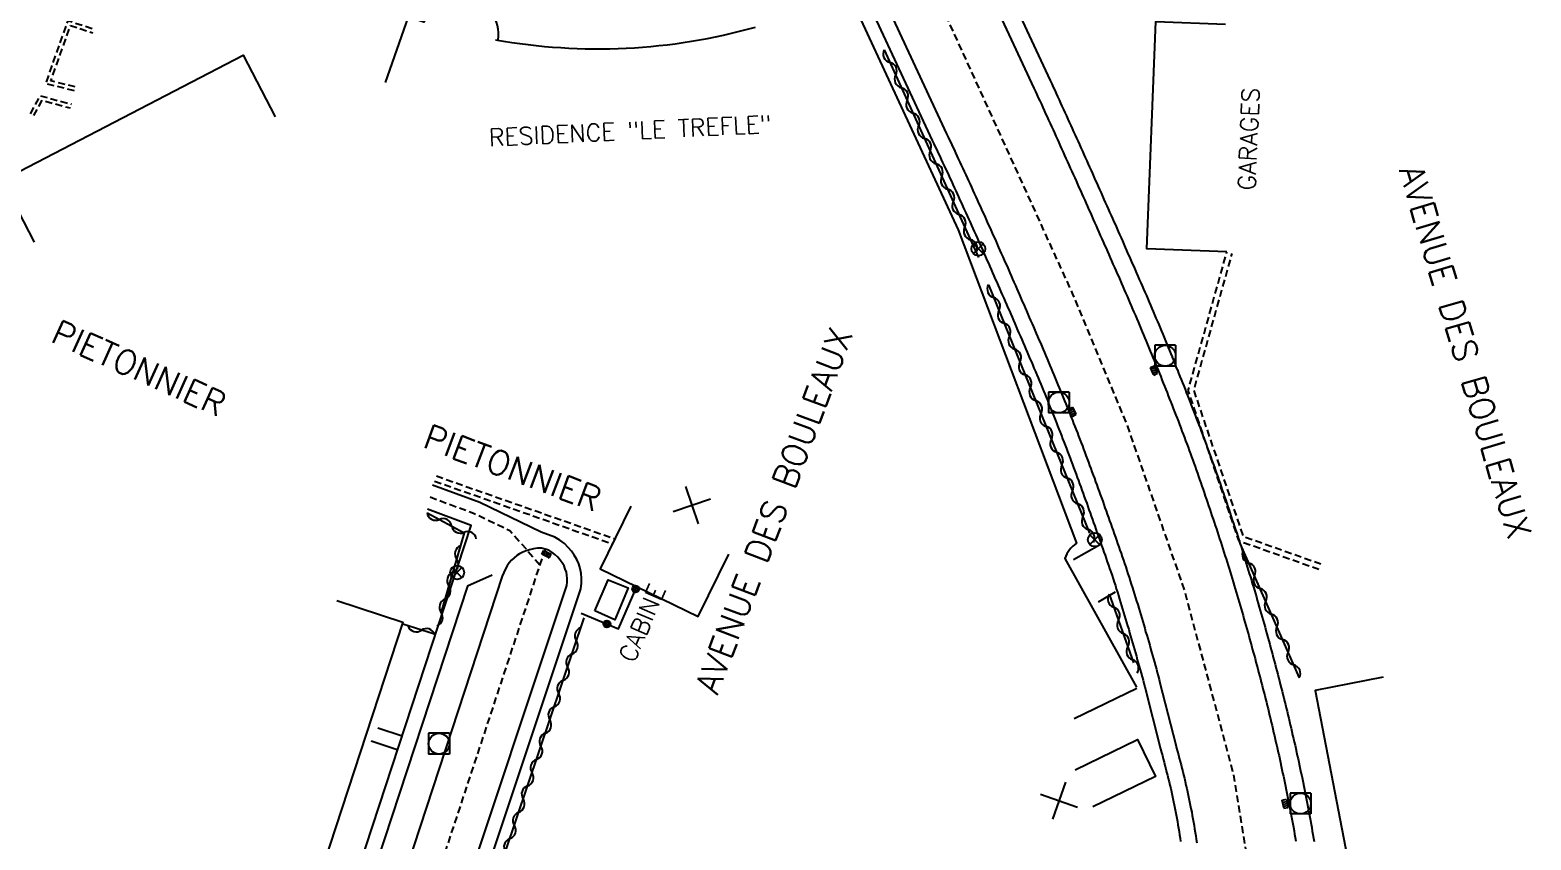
# Model space of a CAD drawing. Header units: millimetres. Extents: x 79000 to 80002, y 144000 to 145000.
# Drawn here: x 79473.6 to 79581.6, y 144493.6 to 144551.8 of the extents above; entities that cross this region are included whole.
import ezdxf
from ezdxf.enums import TextEntityAlignment as Align

# ---------------------------------------------------------------- set-up
doc = ezdxf.new("R2010")
doc.units = ezdxf.units.MM
doc.linetypes.add('DASHED', pattern=[0.75, 0.5, -0.25])
doc.layers.get('0').update_dxf_attribs({"linetype": 'CONTINUOUS'})
for name, color, linetype in [('W0001', 6, 'DASHED'), ('W0008', 7, 'CONTINUOUS'), ('W0017', 7, 'CONTINUOUS'), ('W0100', 7, 'CONTINUOUS'), ('W0112', 1, 'DASHED'), ('W0310', 3, 'CONTINUOUS'), ('W0322', 7, 'CONTINUOUS'), ('W0400', 7, 'CONTINUOUS'), ('W0420', 7, 'CONTINUOUS'), ('W0469', 7, 'CONTINUOUS'), ('W0984', 7, 'CONTINUOUS'), ('W0989', 7, 'CONTINUOUS'), ('W0991', 7, 'CONTINUOUS')]:
    doc.layers.add(name, color=color, linetype=linetype)
doc.styles.get("Standard").update_dxf_attribs({"font": 'romans.shx', "width": 0.85})

# ---------------------------------------------------------------- blocks, each defined once
blk = doc.blocks.new('t310o')
at = {"color": 0, "linetype": 'Continuous'}
for centre, start, end in [((-0.5, 0.38), 216.8699, 323.1304), ((0.5, -0.37), 36.8699, 143.1303)]:
    blk.add_arc(centre, 0.625, start, end, dxfattribs=at)
blk = doc.blocks.new('t322o')
at = {"color": 0, "linetype": 'Continuous'}
for radius in [0.25, 0.15]:
    blk.add_circle((0, 0), radius, dxfattribs=at)
blk = doc.blocks.new('t991o')
at = {"color": 0, "linetype": 'Continuous'}
for p, q in [((-1, 1), (1, -1)), ((-1, -1), (1, 1))]:
    blk.add_line(p, q, dxfattribs=at)
blk = doc.blocks.new('T420')
for p, q in [((0.75, 0.75), (-0.75, 0.75)), ((-0.75, 0.75), (-0.75, -0.75)), ((0.75, 0.75), (0.75, -0.75)), ((0.75, -0.75), (-0.75, -0.75))]:
    blk.add_line(p, q)
blk.add_ellipse((0, 0), major_axis=(-0.53, 0.53), ratio=1, start_param=3.926991, end_param=10.210176)
blk = doc.blocks.new('T400')
for p, q in [((-0.15, 0.3), (0.15, 0.3)), ((-0.15, -0.25), (-0.15, 0.3)), ((-0.15, 0.15), (0.15, 0.15)), ((-0.15, 0), (0.15, 0)), ((0.15, 0.3), (0.15, -0.25)), ((-0.15, -0.15), (0.15, -0.15)), ((-0.15, -0.25), (-0.15, -0.3)), ((-0.15, -0.3), (0.15, -0.3)), ((0.15, -0.3), (0.15, -0.25))]:
    blk.add_line(p, q)
blk = doc.blocks.new('T469')
at = {"color": 0, "linetype": 'Continuous', "flags": 128}
for points in [[(-0.35, 0.35), (0.35, -0.35)], [(-0.35, -0.35), (0.35, 0.35)]]:
    blk.add_lwpolyline(points, dxfattribs=at)
at = {"color": 0, "linetype": 'Continuous'}
blk.add_circle((0, 0), 0.5, dxfattribs=at)

msp = doc.modelspace()

# ---------------------------------------------------------------- linework, layer by layer
at = {"layer": 'W0001', "flags": 128}
for points in [[(79487.73, 144672.3), (79488.18, 144668.14), (79489.57, 144661.9), (79491.22, 144656.95), (79494.01, 144650.46), (79497.17, 144643.68), (79514.29, 144607.08), (79522.29, 144589.86), (79538.58, 144554.87), (79548.62, 144532.86), (79552.5, 144523.52), (79556.65, 144511.58), (79560.17, 144498.38), (79561.83, 144488.16), (79562.66, 144478.72), (79562.75, 144470.06), (79562.09, 144463.11), (79560.52, 144456.07), (79558.71, 144450.34), (79555.05, 144442.67), (79551.39, 144436.85), (79546.26, 144430.27), (79541.64, 144425.48), (79535.15, 144420.15), (79531.51, 144417.75), (79526.07, 144414.74), (79520.9, 144412.47), (79515.11, 144410.68), (79506.39, 144409.02), (79497.25, 144408.43), (79466.29, 144406.89), (79415.07, 144405.02), (79390.29, 144404), (79341.39, 144401.97), (79331.74, 144403.07)], [(79502.41, 144518.28), (79505.53, 144517.12), (79508.15, 144515.88), (79510.31, 144513.4)]]:
    msp.add_lwpolyline(points, dxfattribs=at)
msp.add_lwpolyline([(79510.68, 144514.55), (79502.38, 144489.4), (79501.82, 144487.71), (79501.58, 144487.07), (79501.4, 144486.72), (79501.19, 144486.38), (79500.96, 144486.05), (79500.71, 144485.73), (79500.43, 144485.42), (79500.14, 144485.14), (79499.85, 144484.89), (79499.57, 144484.68), (79499.29, 144484.49), (79499.03, 144484.32), (79498.79, 144484.17), (79498.56, 144484.03, -0.000014), (79498.56, 144484.03), (79498.36, 144483.9), (79498.17, 144483.79), (79498.01, 144483.68), (79497.84, 144483.56), (79497.62, 144483.41), (79497.38, 144483.25), (79497.15, 144483.09), (79496.92, 144482.95), (79496.71, 144482.82, -0.000011), (79496.71, 144482.82), (79496.5, 144482.69), (79496.31, 144482.57), (79496.13, 144482.45), (79495.96, 144482.34), (79495.8, 144482.23), (79495.66, 144482.12), (79495.53, 144482.02), (79495.42, 144481.92), (79495.31, 144481.82), (79495.22, 144481.72), (79495.11, 144481.6), (79495.01, 144481.47), (79494.92, 144481.34), (79494.83, 144481.21), (79494.75, 144481.07), (79494.67, 144480.93), (79494.6, 144480.79), (79494.53, 144480.65), (79494.47, 144480.5), (79494.41, 144480.32), (79490.79, 144469.19), (79490.7, 144468.94), (79490.65, 144468.78), (79490.6, 144468.62), (79490.56, 144468.46), (79490.53, 144468.31), (79490.5, 144468.15), (79490.48, 144467.99), (79490.46, 144467.83), (79490.45, 144467.67), (79490.45, 144467.5), (79490.45, 144467.34), (79490.45, 144467.17), (79490.47, 144467), (79490.49, 144466.86), (79490.5, 144466.75), (79490.53, 144466.65), (79490.57, 144466.53), (79490.62, 144466.39), (79490.69, 144466.23), (79490.77, 144466.05), (79490.87, 144465.85), (79490.99, 144465.63), (79491.11, 144465.39), (79491.24, 144465.12), (79491.38, 144464.82), (79491.49, 144464.55), (79491.57, 144464.35), (79491.65, 144464.18), (79491.75, 144463.97), (79491.86, 144463.73), (79491.98, 144463.46), (79492.11, 144463.15), (79492.23, 144462.8), (79492.33, 144462.41), (79492.41, 144462.01), (79492.45, 144461.63), (79492.48, 144461.28), (79492.5, 144460.93), (79492.5, 144460.57), (79492.49, 144460.22), (79492.32, 144458.95), (79491.46, 144456.24), (79483.83, 144433.25), (79483.04, 144431.07), (79481.44, 144427.57), (79479.36, 144425.22), (79477.31, 144423.05), (79473.46, 144420.51), (79462.85, 144415.05), (79459.68, 144413.38), (79451.57, 144406.35)], format="xyb", dxfattribs=at)
at = {"layer": 'W0008', "flags": 128}
for points in [[(79538.16, 144564.15), (79545.84, 144547.65), (79545.94, 144547.43), (79546.05, 144547.2), (79546.15, 144546.97), (79546.26, 144546.74), (79546.37, 144546.51), (79546.47, 144546.28), (79546.58, 144546.05), (79546.68, 144545.82), (79546.79, 144545.59), (79546.89, 144545.36), (79547, 144545.13), (79547.1, 144544.9), (79547.21, 144544.67), (79547.31, 144544.44), (79547.41, 144544.21), (79547.52, 144543.98), (79547.62, 144543.75), (79547.73, 144543.52), (79547.83, 144543.29), (79547.94, 144543.06), (79548.04, 144542.83), (79548.14, 144542.6), (79548.25, 144542.37), (79548.35, 144542.14), (79548.45, 144541.91), (79548.56, 144541.68), (79548.66, 144541.45), (79548.77, 144541.22), (79548.87, 144540.99), (79548.97, 144540.76), (79549.07, 144540.53), (79549.18, 144540.3), (79549.28, 144540.07), (79549.38, 144539.84), (79549.49, 144539.61), (79549.59, 144539.38), (79549.69, 144539.15), (79549.79, 144538.92), (79549.9, 144538.69), (79550, 144538.46), (79550.1, 144538.23), (79550.2, 144538), (79550.31, 144537.76), (79550.41, 144537.53), (79550.51, 144537.3), (79550.61, 144537.07), (79550.71, 144536.84), (79550.81, 144536.61), (79550.92, 144536.38), (79551.02, 144536.16), (79551.12, 144535.93), (79551.22, 144535.7), (79551.32, 144535.47), (79551.42, 144535.24), (79551.52, 144535.01), (79551.63, 144534.78), (79551.73, 144534.55), (79551.83, 144534.32), (79551.93, 144534.09), (79552.03, 144533.86), (79552.13, 144533.63), (79552.23, 144533.4), (79552.33, 144533.17), (79552.43, 144532.94), (79552.53, 144532.71), (79552.63, 144532.47), (79552.73, 144532.24), (79552.83, 144532.01), (79552.93, 144531.78), (79553.03, 144531.55), (79553.13, 144531.32), (79553.23, 144531.09), (79553.33, 144530.86), (79553.43, 144530.63), (79553.52, 144530.4), (79553.62, 144530.16), (79553.72, 144529.93), (79553.82, 144529.7), (79553.91, 144529.47), (79554.01, 144529.24), (79554.1, 144529.01), (79554.2, 144528.77), (79554.3, 144528.54), (79554.39, 144528.31), (79554.48, 144528.08), (79554.58, 144527.85), (79554.67, 144527.62), (79554.76, 144527.39), (79554.86, 144527.16), (79554.95, 144526.93), (79555.04, 144526.7), (79555.13, 144526.47), (79555.22, 144526.24), (79555.32, 144526.01), (79555.41, 144525.78), (79555.5, 144525.55), (79555.59, 144525.32), (79555.68, 144525.09), (79555.77, 144524.86), (79555.86, 144524.63), (79555.95, 144524.4), (79556.04, 144524.17), (79556.13, 144523.94), (79556.22, 144523.71), (79556.31, 144523.48), (79556.39, 144523.25), (79556.48, 144523.02), (79556.57, 144522.79), (79556.66, 144522.55), (79556.74, 144522.32), (79556.83, 144522.09), (79556.92, 144521.86), (79557, 144521.63), (79557.09, 144521.39), (79557.17, 144521.16), (79557.26, 144520.93), (79557.34, 144520.7), (79557.43, 144520.46), (79557.51, 144520.23), (79557.59, 144520), (79557.67, 144519.76), (79557.75, 144519.53), (79557.84, 144519.29), (79557.92, 144519.06), (79558, 144518.82), (79558.08, 144518.59), (79558.16, 144518.35), (79558.24, 144518.11), (79558.32, 144517.88), (79558.4, 144517.64), (79558.48, 144517.4), (79558.56, 144517.17), (79558.64, 144516.93), (79558.72, 144516.69), (79558.8, 144516.46), (79558.88, 144516.22), (79558.96, 144515.98), (79559.03, 144515.74), (79559.11, 144515.51), (79559.19, 144515.27), (79559.27, 144515.03), (79559.34, 144514.79), (79559.42, 144514.56), (79559.5, 144514.32), (79559.57, 144514.08), (79559.65, 144513.84), (79559.72, 144513.6), (79559.8, 144513.36), (79559.87, 144513.13), (79559.94, 144512.89), (79560.02, 144512.65), (79560.09, 144512.41), (79560.16, 144512.17), (79560.24, 144511.93), (79560.31, 144511.69), (79560.38, 144511.45), (79560.45, 144511.21), (79560.52, 144510.97), (79560.59, 144510.73), (79560.66, 144510.49), (79560.73, 144510.25), (79560.8, 144510.01), (79560.87, 144509.77), (79560.94, 144509.53), (79561.01, 144509.29), (79561.08, 144509.05), (79561.14, 144508.81), (79561.21, 144508.57), (79561.28, 144508.33), (79561.34, 144508.09), (79561.41, 144507.85), (79561.48, 144507.61), (79561.54, 144507.37), (79561.61, 144507.13), (79561.67, 144506.9), (79561.74, 144506.66), (79561.8, 144506.42), (79561.86, 144506.18), (79561.93, 144505.94), (79561.99, 144505.7), (79562.05, 144505.46), (79562.12, 144505.22), (79562.18, 144504.98), (79562.24, 144504.74), (79562.3, 144504.5), (79562.36, 144504.26), (79562.43, 144504.01), (79562.49, 144503.77), (79562.55, 144503.53), (79562.61, 144503.29), (79562.67, 144503.05), (79562.73, 144502.81), (79562.78, 144502.57), (79562.84, 144502.33), (79562.9, 144502.09), (79562.96, 144501.85), (79563.02, 144501.61), (79563.07, 144501.36), (79563.13, 144501.12), (79563.19, 144500.88), (79563.24, 144500.64), (79563.3, 144500.4), (79563.35, 144500.16), (79563.41, 144499.91), (79563.46, 144499.67), (79563.51, 144499.43), (79563.57, 144499.19), (79563.62, 144498.94), (79563.67, 144498.7), (79563.72, 144498.46), (79563.78, 144498.22), (79563.83, 144497.97), (79563.88, 144497.73), (79563.93, 144497.49), (79563.98, 144497.24), (79564.03, 144497), (79564.07, 144496.76), (79564.12, 144496.51), (79564.17, 144496.27), (79564.22, 144496.02), (79564.26, 144495.78), (79564.31, 144495.53), (79564.36, 144495.28), (79564.4, 144495.04), (79564.45, 144494.79), (79564.49, 144494.54), (79564.54, 144494.29), (79564.58, 144494.05), (79564.62, 144493.8), (79564.66, 144493.55)], [(79532.13, 144557.68), (79538.53, 144543.9), (79538.64, 144543.67), (79538.74, 144543.44), (79538.85, 144543.22), (79538.96, 144542.99), (79539.06, 144542.77), (79539.17, 144542.54), (79539.27, 144542.32), (79539.38, 144542.09), (79539.48, 144541.87), (79539.59, 144541.64), (79539.69, 144541.42), (79539.79, 144541.19), (79539.9, 144540.97), (79540, 144540.74), (79540.11, 144540.52), (79540.21, 144540.29), (79540.31, 144540.06), (79540.42, 144539.84), (79540.52, 144539.61), (79540.62, 144539.39), (79540.73, 144539.16), (79540.83, 144538.93), (79540.93, 144538.71), (79541.04, 144538.48), (79541.14, 144538.26), (79541.24, 144538.03), (79541.34, 144537.8), (79541.45, 144537.58), (79541.55, 144537.35), (79541.65, 144537.12), (79541.75, 144536.9), (79541.85, 144536.67), (79541.95, 144536.44), (79542.06, 144536.22), (79542.16, 144535.99), (79542.26, 144535.76), (79542.36, 144535.54), (79542.46, 144535.31), (79542.56, 144535.08), (79542.66, 144534.85), (79542.76, 144534.63), (79542.86, 144534.4), (79542.96, 144534.17), (79543.06, 144533.94), (79543.16, 144533.71), (79543.26, 144533.49), (79543.36, 144533.26), (79543.46, 144533.03), (79543.56, 144532.8), (79543.67, 144532.57), (79543.77, 144532.34), (79543.87, 144532.11), (79543.97, 144531.88), (79544.07, 144531.65), (79544.17, 144531.43), (79544.27, 144531.2), (79544.37, 144530.97), (79544.47, 144530.74), (79544.57, 144530.51), (79544.66, 144530.28), (79544.76, 144530.05), (79544.86, 144529.82), (79544.96, 144529.59), (79545.06, 144529.36), (79545.16, 144529.14), (79545.26, 144528.91), (79545.36, 144528.68), (79545.45, 144528.45), (79545.55, 144528.22), (79545.65, 144527.99), (79545.75, 144527.76), (79545.84, 144527.53), (79545.94, 144527.3), (79546.04, 144527.07), (79546.13, 144526.84), (79546.23, 144526.61), (79546.33, 144526.38), (79546.42, 144526.15), (79546.52, 144525.92), (79546.61, 144525.69), (79546.71, 144525.46), (79546.8, 144525.23), (79546.89, 144525), (79546.99, 144524.77), (79547.08, 144524.54), (79547.17, 144524.31), (79547.27, 144524.08), (79547.36, 144523.85), (79547.45, 144523.62), (79547.54, 144523.39), (79547.63, 144523.16), (79547.73, 144522.93), (79547.81, 144522.7), (79547.9, 144522.47), (79547.99, 144522.24), (79548.08, 144522.01), (79548.17, 144521.77), (79548.26, 144521.54), (79548.35, 144521.31), (79548.43, 144521.08), (79548.52, 144520.85), (79548.61, 144520.62), (79548.69, 144520.39), (79548.78, 144520.16), (79548.87, 144519.92), (79548.95, 144519.69), (79549.04, 144519.46), (79549.12, 144519.23), (79549.21, 144519), (79549.29, 144518.76), (79549.38, 144518.53), (79549.46, 144518.3), (79549.54, 144518.06), (79549.63, 144517.83), (79549.71, 144517.6), (79549.79, 144517.36), (79549.88, 144517.13), (79549.96, 144516.9), (79550.04, 144516.66), (79550.13, 144516.43), (79550.21, 144516.2), (79550.29, 144515.96), (79550.37, 144515.73), (79550.46, 144515.49), (79550.54, 144515.26), (79550.62, 144515.03), (79550.7, 144514.79), (79550.78, 144514.56), (79550.87, 144514.32), (79550.95, 144514.09), (79551.03, 144513.85), (79551.11, 144513.62), (79551.2, 144513.37), (79551.28, 144513.13), (79551.36, 144512.89), (79551.45, 144512.64), (79551.53, 144512.4), (79551.61, 144512.16), (79551.69, 144511.91), (79551.76, 144511.67), (79551.84, 144511.43), (79551.92, 144511.19), (79551.99, 144510.94), (79552.06, 144510.7), (79552.14, 144510.46), (79552.21, 144510.22), (79552.28, 144509.98), (79552.36, 144509.74), (79552.43, 144509.49), (79552.5, 144509.25), (79552.57, 144509.01), (79552.65, 144508.77), (79552.72, 144508.52), (79552.79, 144508.28), (79552.86, 144508.04), (79552.93, 144507.8), (79553, 144507.55), (79553.07, 144507.31), (79553.14, 144507.07), (79553.2, 144506.83), (79553.27, 144506.58), (79553.34, 144506.34), (79553.41, 144506.1), (79553.48, 144505.85), (79553.54, 144505.61), (79553.61, 144505.36), (79553.68, 144505.12), (79553.74, 144504.88), (79553.81, 144504.64), (79554.93, 144500.17), (79555, 144499.92), (79555.07, 144499.69), (79555.14, 144499.45), (79555.2, 144499.22), (79555.26, 144498.98), (79555.32, 144498.75), (79555.38, 144498.51), (79555.44, 144498.28), (79555.5, 144498.04), (79555.56, 144497.8), (79555.61, 144497.57), (79555.67, 144497.33), (79555.72, 144497.1), (79555.77, 144496.86), (79555.83, 144496.62), (79555.88, 144496.38), (79555.92, 144496.15), (79555.97, 144495.91), (79556.02, 144495.67), (79556.06, 144495.43), (79556.11, 144495.19), (79556.15, 144494.95), (79556.19, 144494.71), (79556.23, 144494.48), (79556.27, 144494.24), (79556.31, 144494), (79556.35, 144493.76), (79556.38, 144493.51)], [(79533.13, 144558.2), (79539.56, 144544.38), (79539.66, 144544.15), (79539.77, 144543.93), (79539.88, 144543.7), (79539.98, 144543.47), (79540.09, 144543.25), (79540.19, 144543.02), (79540.3, 144542.8), (79540.4, 144542.57), (79540.51, 144542.35), (79540.61, 144542.12), (79540.72, 144541.89), (79540.82, 144541.67), (79540.93, 144541.44), (79541.03, 144541.22), (79541.14, 144540.99), (79541.24, 144540.76), (79541.34, 144540.54), (79541.45, 144540.31), (79541.55, 144540.08), (79541.65, 144539.86), (79541.76, 144539.63), (79541.86, 144539.4), (79541.96, 144539.18), (79542.07, 144538.95), (79542.17, 144538.72), (79542.27, 144538.5), (79542.38, 144538.27), (79542.48, 144538.04), (79542.58, 144537.81), (79542.68, 144537.59), (79542.78, 144537.36), (79542.89, 144537.13), (79542.99, 144536.91), (79543.09, 144536.68), (79543.19, 144536.45), (79543.29, 144536.22), (79543.39, 144536), (79543.49, 144535.77), (79543.6, 144535.54), (79543.7, 144535.31), (79543.8, 144535.08), (79543.9, 144534.86), (79544, 144534.63), (79544.1, 144534.4), (79544.2, 144534.17), (79544.3, 144533.94), (79544.4, 144533.71), (79544.5, 144533.48), (79544.6, 144533.25), (79544.7, 144533.02), (79544.8, 144532.8), (79544.9, 144532.57), (79545, 144532.34), (79545.1, 144532.11), (79545.2, 144531.88), (79545.3, 144531.65), (79545.4, 144531.42), (79545.5, 144531.19), (79545.6, 144530.96), (79545.7, 144530.73), (79545.8, 144530.5), (79545.9, 144530.27), (79546, 144530.04), (79546.1, 144529.81), (79546.2, 144529.58), (79546.3, 144529.35), (79546.4, 144529.12), (79546.5, 144528.89), (79546.59, 144528.66), (79546.69, 144528.43), (79546.79, 144528.2), (79546.89, 144527.97), (79546.98, 144527.74), (79547.08, 144527.51), (79547.18, 144527.28), (79547.27, 144527.05), (79547.37, 144526.82), (79547.47, 144526.59), (79547.56, 144526.35), (79547.66, 144526.12), (79547.75, 144525.89), (79547.85, 144525.66), (79547.94, 144525.43), (79548.04, 144525.2), (79548.13, 144524.97), (79548.23, 144524.73), (79548.32, 144524.5), (79548.41, 144524.27), (79548.5, 144524.04), (79548.6, 144523.8), (79548.69, 144523.57), (79548.78, 144523.34), (79548.87, 144523.11), (79548.96, 144522.88), (79549.05, 144522.64), (79549.14, 144522.41), (79549.23, 144522.18), (79549.32, 144521.95), (79549.41, 144521.71), (79549.49, 144521.48), (79549.58, 144521.25), (79549.67, 144521.02), (79549.76, 144520.78), (79549.84, 144520.55), (79549.93, 144520.32), (79550.01, 144520.08), (79550.1, 144519.85), (79550.19, 144519.62), (79550.27, 144519.38), (79550.36, 144519.15), (79550.44, 144518.92), (79550.53, 144518.68), (79550.61, 144518.45), (79550.69, 144518.21), (79550.78, 144517.98), (79550.86, 144517.75), (79550.94, 144517.51), (79551.03, 144517.28), (79551.11, 144517.04), (79551.19, 144516.81), (79551.28, 144516.57), (79551.36, 144516.34), (79551.44, 144516.1), (79551.53, 144515.87), (79551.61, 144515.64), (79551.69, 144515.4), (79551.77, 144515.17), (79551.85, 144514.93), (79551.94, 144514.7), (79552.02, 144514.46), (79552.1, 144514.23), (79552.18, 144513.99), (79552.27, 144513.75), (79552.35, 144513.5), (79552.44, 144513.25), (79552.52, 144513), (79552.6, 144512.76), (79552.68, 144512.51), (79552.76, 144512.26), (79552.84, 144512.01), (79552.92, 144511.76), (79553, 144511.52), (79553.07, 144511.28), (79553.15, 144511.03), (79553.22, 144510.79), (79553.3, 144510.55), (79553.37, 144510.3), (79553.44, 144510.06), (79553.52, 144509.82), (79553.59, 144509.57), (79553.66, 144509.33), (79553.73, 144509.09), (79553.8, 144508.84), (79553.87, 144508.6), (79553.95, 144508.35), (79554.02, 144508.11), (79554.09, 144507.87), (79554.16, 144507.62), (79554.23, 144507.38), (79554.29, 144507.13), (79554.36, 144506.89), (79554.43, 144506.64), (79554.5, 144506.4), (79554.57, 144506.15), (79554.64, 144505.91), (79554.7, 144505.66), (79554.77, 144505.42), (79554.84, 144505.17), (79554.9, 144504.93), (79556.03, 144500.47), (79556.09, 144500.23), (79556.16, 144499.99), (79556.23, 144499.75), (79556.29, 144499.51), (79556.36, 144499.27), (79556.42, 144499.03), (79556.48, 144498.79), (79556.54, 144498.55), (79556.6, 144498.31), (79556.66, 144498.07), (79556.72, 144497.83), (79556.77, 144497.58), (79556.83, 144497.34), (79556.88, 144497.1), (79556.93, 144496.86), (79556.98, 144496.61), (79557.03, 144496.37), (79557.08, 144496.13), (79557.13, 144495.88), (79557.18, 144495.64), (79557.22, 144495.4), (79557.27, 144495.15), (79557.31, 144494.91), (79557.35, 144494.66), (79557.39, 144494.42), (79557.43, 144494.17), (79557.47, 144493.93), (79557.5, 144493.68), (79557.54, 144493.43)], [(79505.21, 144487.52), (79513.25, 144511.68), (79513.3, 144512.08), (79513.31, 144512.44), (79513.28, 144512.79), (79513.21, 144513.13), (79513.1, 144513.47), (79512.96, 144513.79), (79512.78, 144514.1), (79512.58, 144514.38), (79512.34, 144514.66), (79512.07, 144514.93), (79511.75, 144515.17), (79511.38, 144515.38), (79510.41, 144515.74), (79505.99, 144517.89), (79502.59, 144519.14)], [(79496.85, 144490.29), (79505.36, 144516.23), (79502.23, 144517.41)], [(79504.23, 144487.83), (79512.24, 144511.91), (79512.28, 144512.16), (79512.28, 144512.41), (79512.26, 144512.65), (79512.22, 144512.88), (79512.14, 144513.1), (79512.05, 144513.32), (79511.92, 144513.54), (79511.77, 144513.74), (79511.59, 144513.96), (79511.39, 144514.15), (79511.18, 144514.32), (79510.95, 144514.45), (79510.7, 144514.54), (79510.43, 144514.59), (79510.13, 144514.59), (79509.84, 144514.55), (79509.57, 144514.49), (79509.32, 144514.41), (79509.08, 144514.32), (79508.85, 144514.2), (79508.65, 144514.07), (79508.45, 144513.91), (79508.27, 144513.74), (79508.11, 144513.55), (79507.96, 144513.34), (79507.83, 144513.11), (79507.71, 144512.86), (79507.61, 144512.59), (79499.88, 144489.03)], [(79550.55, 144514.82), (79548.69, 144513.76)], [(79506.89, 144512.65), (79505.1, 144511.87), (79498.04, 144490.36)], [(79551.67, 144511.43), (79550.45, 144510.71)]]:
    msp.add_lwpolyline(points, dxfattribs=at)
msp.add_lwpolyline([(79539.84, 144563.59), (79547.01, 144548.2), (79547.12, 144547.97, -0.000094), (79547.12, 144547.97), (79547.22, 144547.74, -0.000094), (79547.22, 144547.74), (79547.33, 144547.51, -0.000094), (79547.33, 144547.51), (79547.43, 144547.28, -0.000094), (79547.43, 144547.28), (79547.54, 144547.05, -0.000094), (79547.54, 144547.05), (79547.64, 144546.82, -0.000094), (79547.64, 144546.82), (79547.75, 144546.59, -0.000094), (79547.75, 144546.59), (79547.85, 144546.36, -0.000094), (79547.85, 144546.36), (79547.96, 144546.13, -0.000094), (79547.96, 144546.13), (79548.07, 144545.9, -0.000094), (79548.07, 144545.9), (79548.17, 144545.67, -0.000094), (79548.17, 144545.67), (79548.28, 144545.44, -0.000094), (79548.28, 144545.44), (79548.38, 144545.21, -0.000094), (79548.38, 144545.21), (79548.48, 144544.98, -0.000094), (79548.48, 144544.98), (79548.59, 144544.75, -0.000094), (79548.59, 144544.75), (79548.69, 144544.52, -0.000094), (79548.69, 144544.52), (79548.8, 144544.29, -0.000094), (79548.8, 144544.29), (79548.9, 144544.06, -0.000094), (79548.9, 144544.06), (79549.01, 144543.83, -0.000094), (79549.01, 144543.83), (79549.11, 144543.6, -0.000094), (79549.11, 144543.6), (79549.22, 144543.37, -0.000094), (79549.22, 144543.37), (79549.32, 144543.14, -0.000094), (79549.32, 144543.13), (79549.42, 144542.9, -0.000094), (79549.42, 144542.9), (79549.53, 144542.67, -0.000094), (79549.53, 144542.67), (79549.63, 144542.44, -0.000094), (79549.63, 144542.44), (79549.74, 144542.21, -0.000094), (79549.74, 144542.21), (79549.84, 144541.98, -0.000094), (79549.84, 144541.98), (79549.94, 144541.75, -0.000094), (79549.94, 144541.75), (79550.05, 144541.52, -0.000094), (79550.05, 144541.52), (79550.15, 144541.29, -0.000094), (79550.15, 144541.29), (79550.25, 144541.06, -0.000094), (79550.25, 144541.06), (79550.36, 144540.83, -0.000094), (79550.36, 144540.83), (79550.46, 144540.6, -0.000094), (79550.46, 144540.6), (79550.56, 144540.37, -0.000094), (79550.56, 144540.37), (79550.67, 144540.14, -0.000094), (79550.67, 144540.14), (79550.77, 144539.9, -0.000094), (79550.77, 144539.9), (79550.87, 144539.67, -0.000094), (79550.87, 144539.67), (79550.97, 144539.44, -0.000094), (79550.97, 144539.44), (79551.08, 144539.21, -0.000094), (79551.08, 144539.21), (79551.18, 144538.98, -0.000094), (79551.18, 144538.98), (79551.28, 144538.75, -0.000094), (79551.28, 144538.75), (79551.38, 144538.52, -0.000094), (79551.38, 144538.52), (79551.49, 144538.29, -0.000094), (79551.49, 144538.29), (79551.59, 144538.06, -0.000023), (79551.59, 144538.06), (79551.69, 144537.83), (79551.79, 144537.6), (79551.89, 144537.37), (79551.99, 144537.14), (79552.1, 144536.91, -0.000006), (79552.1, 144536.91), (79552.2, 144536.68, -0.000018), (79552.2, 144536.68), (79552.3, 144536.45, -0.00003), (79552.3, 144536.45), (79552.4, 144536.22, -0.000041), (79552.4, 144536.22), (79552.5, 144535.99, -0.000053), (79552.5, 144535.99), (79552.6, 144535.76, -0.000065), (79552.6, 144535.76), (79552.71, 144535.53, -0.000077), (79552.71, 144535.53), (79552.81, 144535.3, -0.000088), (79552.81, 144535.3), (79552.91, 144535.07, -0.0001), (79552.91, 144535.07), (79553.01, 144534.84, -0.000112), (79553.01, 144534.84), (79553.11, 144534.61, -0.000123), (79553.11, 144534.6), (79553.21, 144534.37, -0.000135), (79553.21, 144534.37), (79553.31, 144534.14, -0.000147), (79553.31, 144534.14), (79553.41, 144533.91, -0.000158), (79553.41, 144533.91), (79553.52, 144533.68, -0.00017), (79553.52, 144533.68), (79553.62, 144533.45, -0.000182), (79553.62, 144533.45), (79553.72, 144533.22, -0.000193), (79553.72, 144533.22), (79553.82, 144532.99, -0.000205), (79553.82, 144532.99), (79553.92, 144532.76, -0.000217), (79553.92, 144532.76), (79554.02, 144532.53, -0.000228), (79554.02, 144532.52), (79554.12, 144532.29, -0.00024), (79554.12, 144532.29), (79554.22, 144532.06), (79554.32, 144531.83), (79554.42, 144531.6), (79554.51, 144531.36), (79554.61, 144531.13), (79554.71, 144530.9), (79554.81, 144530.67), (79554.91, 144530.43), (79555.01, 144530.2), (79555.1, 144529.97), (79555.2, 144529.73), (79555.3, 144529.5), (79555.39, 144529.26), (79555.49, 144529.03), (79555.59, 144528.8), (79555.68, 144528.57, -0.000154), (79555.68, 144528.56), (79555.77, 144528.34, -0.000164), (79555.77, 144528.33), (79555.87, 144528.11, -0.000174), (79555.87, 144528.1), (79555.96, 144527.88, -0.000184), (79555.96, 144527.87), (79556.05, 144527.64, -0.000195), (79556.05, 144527.64), (79556.14, 144527.41, -0.000205), (79556.15, 144527.41), (79556.24, 144527.18, -0.000215), (79556.24, 144527.18), (79556.33, 144526.95, -0.000225), (79556.33, 144526.95), (79556.42, 144526.72, -0.000236), (79556.42, 144526.72), (79556.51, 144526.49, -0.000246), (79556.51, 144526.49), (79556.61, 144526.26), (79556.7, 144526.03), (79556.79, 144525.8), (79556.88, 144525.57), (79556.97, 144525.33), (79557.06, 144525.1), (79557.15, 144524.87), (79557.24, 144524.64), (79557.33, 144524.41), (79557.42, 144524.17), (79557.51, 144523.94), (79557.6, 144523.71), (79557.69, 144523.47), (79557.78, 144523.24), (79557.87, 144523.01), (79557.95, 144522.77), (79558.04, 144522.54), (79558.13, 144522.31), (79558.21, 144522.07), (79558.3, 144521.84), (79558.39, 144521.6), (79558.47, 144521.37), (79558.56, 144521.13), (79558.64, 144520.9), (79558.72, 144520.66), (79558.81, 144520.43), (79558.89, 144520.19), (79558.97, 144519.96), (79559.06, 144519.72), (79559.14, 144519.48), (79559.22, 144519.24), (79559.3, 144519.01), (79559.38, 144518.77), (79559.47, 144518.53), (79559.55, 144518.29), (79559.63, 144518.05), (79559.71, 144517.82), (79559.79, 144517.58), (79559.87, 144517.34), (79559.95, 144517.1), (79560.03, 144516.86), (79560.1, 144516.62), (79560.18, 144516.38), (79560.26, 144516.14), (79560.34, 144515.91), (79560.42, 144515.67), (79560.49, 144515.43), (79560.57, 144515.19), (79560.65, 144514.95), (79560.73, 144514.71), (79560.8, 144514.47), (79560.88, 144514.23), (79560.95, 144513.99), (79561.03, 144513.75), (79561.1, 144513.51), (79561.18, 144513.27), (79561.25, 144513.03), (79561.32, 144512.79), (79561.4, 144512.55), (79561.47, 144512.3), (79561.54, 144512.06), (79561.62, 144511.82), (79561.69, 144511.58), (79561.76, 144511.34), (79561.83, 144511.1), (79561.9, 144510.86), (79561.97, 144510.62), (79562.04, 144510.37), (79562.11, 144510.13), (79562.18, 144509.89), (79562.25, 144509.65), (79562.32, 144509.4), (79562.39, 144509.16), (79562.46, 144508.92), (79562.52, 144508.68), (79562.59, 144508.44), (79562.66, 144508.19), (79562.72, 144507.95), (79562.79, 144507.71), (79562.85, 144507.47), (79562.92, 144507.23), (79562.98, 144506.99), (79563.05, 144506.75), (79563.11, 144506.51), (79563.18, 144506.27), (79563.24, 144506.02), (79563.3, 144505.78), (79563.37, 144505.54), (79563.43, 144505.3), (79563.49, 144505.06), (79563.55, 144504.82), (79563.61, 144504.57), (79563.68, 144504.33), (79563.74, 144504.09), (79563.8, 144503.85), (79563.86, 144503.6), (79563.92, 144503.36), (79563.98, 144503.12), (79564.04, 144502.88), (79564.1, 144502.63), (79564.16, 144502.39), (79564.21, 144502.15), (79564.27, 144501.9), (79564.33, 144501.66), (79564.39, 144501.42), (79564.44, 144501.17), (79564.5, 144500.93), (79564.56, 144500.68), (79564.61, 144500.44), (79564.67, 144500.2), (79564.72, 144499.95), (79564.77, 144499.71), (79564.83, 144499.46), (79564.88, 144499.22), (79564.93, 144498.97), (79564.99, 144498.73), (79565.04, 144498.48), (79565.09, 144498.24), (79565.14, 144497.99), (79565.19, 144497.75), (79565.24, 144497.5), (79565.29, 144497.25), (79565.34, 144497.01), (79565.39, 144496.76), (79565.44, 144496.52), (79565.49, 144496.27), (79565.53, 144496.02), (79565.58, 144495.77), (79565.63, 144495.52), (79565.67, 144495.27), (79565.72, 144495.02), (79565.76, 144494.77), (79565.81, 144494.52), (79565.85, 144494.27), (79565.89, 144494.02), (79565.94, 144493.77), (79565.98, 144493.51)], format="xyb", dxfattribs=at)
at = {"layer": 'W0017', "flags": 128}
for points in [[(79498.65, 144501.69), (79500.41, 144501.12)], [(79498.17, 144500.76), (79500.04, 144500.13)]]:
    msp.add_lwpolyline(points, dxfattribs=at)
at = {"layer": 'W0100', "flags": 128}
for points in [[(79507.32, 144551.14, 0.895086), (79501.97, 144552.41, -0.007184), (79500.83, 144552.79), (79499.19, 144548.06)], [(79530.91, 144553.84, 0.010279), (79532.48, 144554.55), (79540.4, 144537.49), (79548.9, 144514.95, 0.168853), (79548.06, 144513.86), (79553.21, 144504.62)], [(79507.12, 144551.14, 0.113424), (79525.82, 144552.05)]]:
    msp.add_lwpolyline(points, format="xyb", dxfattribs=at)
for points in [[(79559.71, 144535.89), (79553.96, 144536.12), (79554.61, 144552.46), (79559.61, 144552.26)], [(79473.97, 144536.6), (79471.67, 144541.04), (79488.97, 144550.03), (79491.27, 144545.6)], [(79516.84, 144517.61), (79514.65, 144513.12), (79521.7, 144509.68), (79523.89, 144514.17)], [(79495.71, 144510.84), (79500.46, 144509.29), (79494.31, 144490.54), (79489.56, 144492.1)], [(79553.24, 144504.51), (79548.74, 144502.33)], [(79570.96, 144505.33), (79566.05, 144504.38), (79568.74, 144490.46), (79573.65, 144491.41)], [(79548.79, 144498.66), (79553.29, 144500.84), (79554.58, 144498.18), (79550.08, 144496)]]:
    msp.add_lwpolyline(points, dxfattribs=at)
msp.add_lwpolyline([(79514.27, 144510.1), (79515.21, 144512.32), (79516.67, 144511.76), (79515.71, 144509.46)], close=True, dxfattribs=at)
at = {"layer": 'W0112', "flags": 128}
for points in [[(79476.84, 144547.47), (79474.78, 144547.98), (79476.39, 144552.52), (79478.25, 144551.9)], [(79476.9, 144547.75), (79475.15, 144548.18), (79476.56, 144552.17), (79478.16, 144551.64)], [(79473.68, 144545.82), (79474.38, 144547.12), (79476.62, 144546.51)], [(79473.93, 144545.69), (79474.52, 144546.79), (79476.54, 144546.24)], [(79566.33, 144513.06), (79560.59, 144515.11), (79556.93, 144525.94), (79559.71, 144535.89)], [(79566.47, 144513.44), (79560.91, 144515.43), (79557.34, 144525.96), (79560.09, 144535.78)], [(79502.87, 144519.79), (79515.66, 144515.29)], [(79502.74, 144519.42), (79515.53, 144514.91)]]:
    msp.add_lwpolyline(points, dxfattribs=at)
at = {"layer": 'W0310', "flags": 128}
for points in [[(79535.06, 144550.42), (79541.85, 144535.49)], [(79542.56, 144533.53), (79549.83, 144515.69)], [(79502.2, 144517.13), (79504.87, 144515.71), (79503.18, 144509.93)], [(79564.93, 144505.29), (79560.7, 144514.9)], [(79551.24, 144511.29), (79553, 144506.35)], [(79502.74, 144508.42), (79500.46, 144509.13)], [(79505.97, 144471.75), (79509.79, 144483.82), (79505.4, 144485.55), (79513.5, 144509.59)]]:
    msp.add_lwpolyline(points, dxfattribs=at)
at = {"layer": 'W0322', "flags": 128}
msp.add_lwpolyline([(79513.29, 144509.93), (79515.96, 144508.81), (79517.3, 144511.9)], dxfattribs=at)

# ---------------------------------------------------------------- block references
at = {"layer": 'W0310'}
for p, rotation in [((79535.48, 144549.51), 294.4536829087484), ((79536.3, 144547.69), 294.4536829087484), ((79537.13, 144545.87), 294.4536829087484), ((79537.96, 144544.05), 294.4536829087484), ((79538.79, 144542.23), 294.4536829087484), ((79539.62, 144540.41), 294.4536829087484), ((79540.44, 144538.59), 294.4536829087484), ((79541.27, 144536.77), 294.4536829087484), ((79542.94, 144532.61), 292.1503644511337), ((79543.69, 144530.76), 292.1503644511337), ((79544.45, 144528.9), 292.1503644511337), ((79545.2, 144527.05), 292.1503644511337), ((79545.96, 144525.2), 292.1503644511337), ((79546.71, 144523.35), 292.1503644511337), ((79547.46, 144521.49), 292.1503644511337), ((79548.22, 144519.64), 292.1503644511337), ((79548.97, 144517.79), 292.1503644511337), ((79503.08, 144516.66), 332.0579972045817), ((79504.85, 144515.73), 332.0579972045817), ((79549.73, 144515.94), 292.1503644511337), ((79504.32, 144513.82), 253.6926396155898), ((79561.3, 144513.53), 113.7332706849616), ((79503.76, 144511.9), 253.6926396155898), ((79562.11, 144511.7), 113.7332706849616), ((79503.2, 144509.98), 253.6926396155898), ((79551.57, 144510.35), 289.6608732042907), ((79562.91, 144509.87), 113.7332706849616), ((79501.79, 144508.71), 162.6062796992347), ((79512.94, 144507.94), 71.39107189658614), ((79552.25, 144508.46), 289.6608732042907), ((79563.72, 144508.04), 113.7332706849616), ((79512.31, 144506.05), 71.39107189658614), ((79552.92, 144506.58), 289.6608732042907), ((79564.52, 144506.21), 113.7332706849616), ((79511.67, 144504.15), 71.39107189658614), ((79511.03, 144502.25), 71.39107189658614), ((79510.39, 144500.36), 71.39107189658614), ((79509.75, 144498.46), 71.39107189658614), ((79509.11, 144496.57), 71.39107189658614), ((79508.48, 144494.67), 71.39107189658614), ((79507.84, 144492.78), 71.39107189658614)]:
    msp.add_blockref('t310o', p, dxfattribs=dict(at, rotation=rotation))
at = {"layer": 'W0322'}
for p, rotation in [((79517.19, 144511.66), 66.49964911879029), ((79515.13, 144509.15), 337.1099757319994)]:
    msp.add_blockref('t322o', p, dxfattribs=dict(at, rotation=rotation))
at = {"layer": 'W0400'}
for p, rotation in [((79554.47, 144527.38), 23.93153125879242), ((79548.6, 144524.41), 24.55759686356102), ((79510.78, 144514.17), 61.55996841725671), ((79563.9, 144496.23), 11.41589569563602)]:
    msp.add_blockref('T400', p, dxfattribs=dict(at, rotation=rotation))
at = {"layer": 'W0420'}
for p in [(79555.27, 144528.43), (79547.63, 144525.07), (79503.06, 144500.55), (79565, 144496.25)]:
    msp.add_blockref('T420', p, dxfattribs=at)
at = {"layer": 'W0469'}
for p in [(79541.84, 144536.12), (79550.21, 144515.21), (79504.36, 144512.85)]:
    msp.add_blockref('T469', p, dxfattribs=at)
at = {"layer": 'W0991'}
for p, rotation in [((79521.24, 144517.69), 333.9908456991887), ((79547.64, 144496.46), 295.8449493959974)]:
    msp.add_blockref('t991o', p, dxfattribs=dict(at, rotation=rotation))

# ---------------------------------------------------------------- texts
at = {"layer": 'W0984'}
for s, rotation, p in [('GARAGES', 87.7125, (79561.28, 144544.01)), ('RESIDENCE "LE TREFLE"', 2.768, (79516.81, 144544.6)), ('CABINE', 66.8908, (79517.66, 144509.22))]:
    msp.add_text(s, height=1.25, rotation=rotation, dxfattribs=at).set_placement(p, align=Align.MIDDLE)
at = {"layer": 'W0989'}
for s, rotation, p in [('AVENUE DES BOULEAUX', 286.4746, (79576.86, 144528.7)), ('PIETONNIER', 335.8365, (79481.48, 144527.54)), ('AVENUE DES BOULEAUX', 69.4246, (79527.14, 144517.32)), ('PIETONNIER', 339.373, (79508.35, 144520.37))]:
    msp.add_text(s, height=1.75, rotation=rotation, dxfattribs=at).set_placement(p, align=Align.MIDDLE)

doc.saveas('drawing.dxf')
